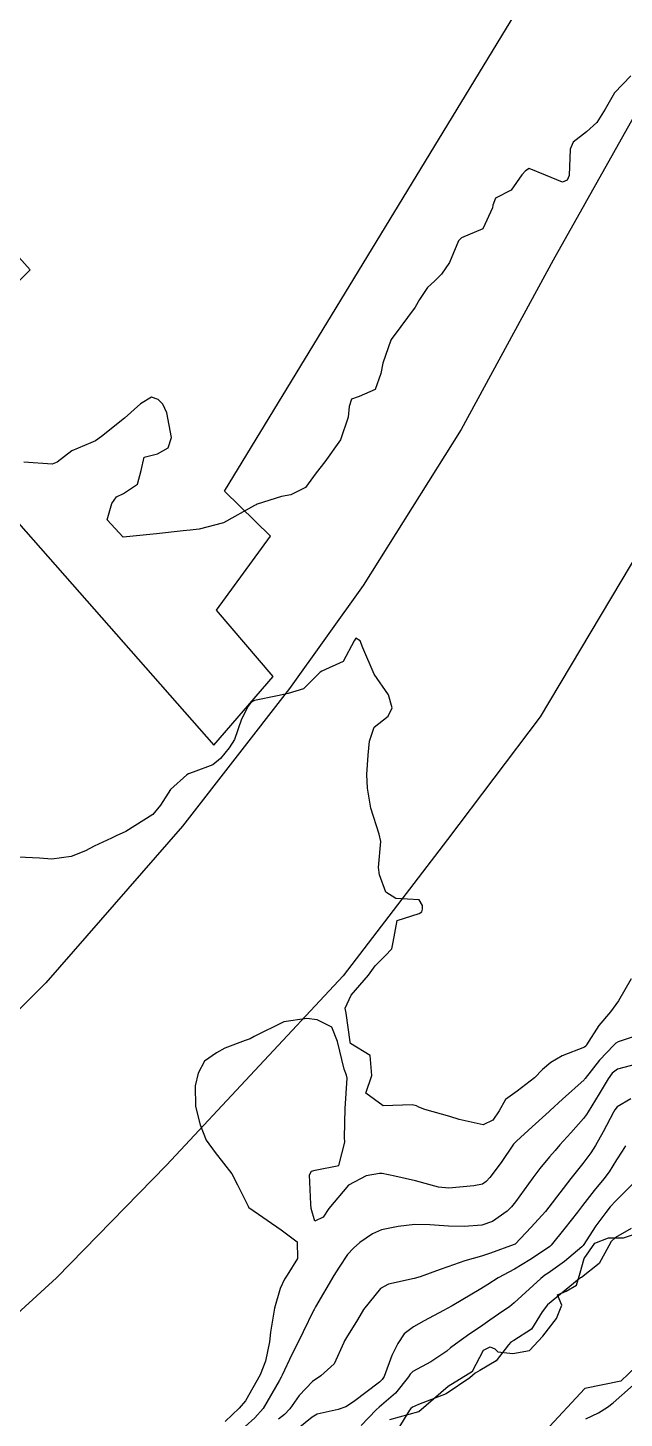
# Model space of a CAD drawing. Header units: metres. Extents: x 318500 to 325275, y 7408834 to 7428799.
# Drawn here: x 323636.2 to 323671.9, y 7420015.6 to 7420098.8 of the extents above; entities that cross this region are included whole.
import ezdxf

# ---------------------------------------------------------------- set-up
doc = ezdxf.new("R2010")
doc.units = ezdxf.units.M
doc.header["$MEASUREMENT"] = 0
for name, color, linetype in [('Curvas de Nivel 1m', 11, 'Continuous'), ('Curvas de Nivel 5m', 15, 'Continuous'), ('Edificações', 30, 'Continuous'), ('Hidrografia', 140, 'Continuous'), ('Vias Primárias', 230, 'Continuous')]:
    doc.layers.add(name, color=color, linetype=linetype)

msp = doc.modelspace()

# ---------------------------------------------------------------- linework, layer by layer
at = {"layer": 'Curvas de Nivel 1m', "flags": 128}
for points, elevation in [([(323672.32, 7420095.88), (323671.332, 7420094.867), (323670.788, 7420093.903), (323670.282, 7420093.101), (323669.658, 7420092.535), (323668.865, 7420091.924), (323668.69, 7420091.499), (323668.629, 7420089.926), (323668.513, 7420089.65), (323668.234, 7420089.522), (323667.216, 7420089.945), (323666.246, 7420090.346), (323666.011, 7420090.196), (323665.794, 7420089.967), (323665.154, 7420089.048), (323664.219, 7420088.561), (323664.06, 7420088.144), (323664.035, 7420087.992), (323663.469, 7420086.726), (323662.192, 7420086.187), (323662.006, 7420086.013), (323661.478, 7420084.713), (323661.003, 7420084.027), (323660.583, 7420083.605), (323660.148, 7420083.227), (323659.672, 7420082.512), (323659.427, 7420082.051), (323658.112, 7420080.278), (323658.016, 7420080.166), (323657.958, 7420080.072), (323657.476, 7420078.69), (323657.369, 7420078.077), (323657.017, 7420077.13), (323656.059, 7420076.699), (323655.618, 7420076.535), (323655.466, 7420076.099), (323655.409, 7420075.464), (323654.944, 7420074.106), (323654.01, 7420072.802), (323653.492, 7420072.128), (323652.858, 7420071.266), (323651.98, 7420070.823), (323651.422, 7420070.712), (323649.971, 7420070.255), (323649.912, 7420070.23), (323649.802, 7420070.173), (323647.959, 7420069.146), (323646.489, 7420068.756), (323645.955, 7420068.702), (323645.533, 7420068.656), (323643.952, 7420068.489), (323641.95, 7420068.28), (323640.986, 7420069.32), (323641.264, 7420070.291), (323641.553, 7420070.709), (323641.979, 7420070.899), (323642.801, 7420071.455), (323643.027, 7420072.265), (323643.205, 7420073.069), (323644.015, 7420073.279), (323644.637, 7420073.628), (323644.847, 7420074.242), (323644.573, 7420075.716), (323644.32, 7420076.247), (323644.054, 7420076.526), (323643.643, 7420076.67), (323642.982, 7420076.266), (323642.041, 7420075.401), (323640.652, 7420074.301), (323640.289, 7420074.043), (323640.024, 7420073.934), (323638.881, 7420073.457), (323638.007, 7420072.775), (323637.695, 7420072.644), (323636.006, 7420072.778)], 732), ([(323672.335, 7420041.869), (323671.587, 7420040.546), (323671.105, 7420039.887), (323670.406, 7420039.059), (323669.676, 7420037.908), (323669.624, 7420037.833), (323669.548, 7420037.777), (323668.205, 7420037.255), (323667.534, 7420036.85), (323667.037, 7420036.427), (323666.552, 7420035.945), (323665.512, 7420035.133), (323664.828, 7420034.645), (323664.439, 7420033.971), (323664.061, 7420033.404), (323663.487, 7420033.12), (323662.047, 7420033.446), (323661.494, 7420033.63), (323660.002, 7420034.032), (323659.647, 7420034.184), (323659.502, 7420034.257), (323659.229, 7420034.317), (323657.502, 7420034.264), (323656.46, 7420035.026), (323656.819, 7420036.071), (323656.732, 7420037.266), (323655.548, 7420037.99), (323655.525, 7420038.09), (323655.297, 7420039.815), (323655.231, 7420040.095), (323655.588, 7420040.892), (323656.628, 7420042.075), (323657.035, 7420042.642), (323657.618, 7420043.232), (323658.021, 7420043.659), (323658.112, 7420044.055), (323658.351, 7420045.345), (323659.656, 7420045.771), (323659.819, 7420045.876), (323659.862, 7420046.037), (323659.866, 7420046.241), (323659.665, 7420046.59), (323658.267, 7420046.662), (323657.665, 7420047.048), (323657.277, 7420048.074), (323657.232, 7420048.529), (323657.355, 7420050.074), (323657.268, 7420050.521), (323656.766, 7420052.08), (323656.568, 7420053.261), (323656.531, 7420054.082), (323656.615, 7420055.244), (323656.692, 7420056.081), (323656.968, 7420056.909), (323657.805, 7420057.571), (323658.034, 7420058.067), (323657.822, 7420058.846), (323656.962, 7420060.079), (323656.288, 7420061.661), (323656.119, 7420062.088), (323655.871, 7420062.233), (323655.761, 7420062.092), (323655.114, 7420060.839), (323653.842, 7420060.261), (323653.745, 7420060.218), (323653.663, 7420060.123), (323652.747, 7420059.215), (323651.822, 7420058.928), (323651.187, 7420058.789), (323649.815, 7420058.515), (323649.597, 7420058.389), (323649.428, 7420058.176), (323649.021, 7420057.4), (323648.607, 7420056.188), (323648.284, 7420055.69), (323647.773, 7420055.042), (323647.316, 7420054.655), (323646.132, 7420054.216), (323645.858, 7420054.12), (323645.758, 7420054.061), (323644.787, 7420053.191), (323644.177, 7420052.243), (323643.724, 7420051.686), (323642.113, 7420050.673), (323641.712, 7420050.494), (323641.563, 7420050.43), (323641.261, 7420050.284), (323640.208, 7420049.79), (323639.698, 7420049.528), (323638.831, 7420049.174), (323637.69, 7420049.021), (323636.948, 7420049.084), (323635.692, 7420049.13)], 731), ([(323672.652, 7420036.745), (323671.529, 7420036.447), (323671.194, 7420036.216), (323670.957, 7420035.886), (323670.43, 7420034.972), (323669.762, 7420033.897), (323669.658, 7420033.738), (323669.494, 7420033.497), (323668.739, 7420032.653), (323668.07, 7420031.921), (323667.792, 7420031.598), (323667.459, 7420031.201), (323666.88, 7420030.507), (323666.463, 7420029.945), (323665.425, 7420028.51), (323665.176, 7420028.208), (323664.918, 7420027.965), (323664.041, 7420027.343), (323663.407, 7420027.123), (323662.355, 7420027.047), (323661.406, 7420027.051), (323660.294, 7420027.14), (323659.407, 7420027.163), (323658.409, 7420027.046), (323657.402, 7420026.838), (323656.861, 7420026.605), (323656.118, 7420026.079), (323655.72, 7420025.75), (323655.379, 7420025.373), (323654.865, 7420024.6), (323654.56, 7420024.102), (323653.463, 7420022.24), (323653.397, 7420022.119), (323653.375, 7420022.084), (323653.338, 7420022.005), (323652.715, 7420020.73), (323652.424, 7420020.129), (323652.05, 7420019.382), (323651.47, 7420018.138), (323651.402, 7420018.016), (323651.277, 7420017.809), (323650.32, 7420016.154), (323649.827, 7420015.586), (323649.244, 7420015.072)], 729), ([(323672.31, 7420034.67), (323671.503, 7420034.206), (323671.358, 7420034.024), (323671.282, 7420033.882), (323670.673, 7420032.697), (323670.206, 7420031.893), (323669.917, 7420031.442), (323669.454, 7420030.812), (323669.04, 7420030.312), (323668.726, 7420029.911), (323667.423, 7420028.188), (323667.211, 7420027.933), (323666.359, 7420026.993), (323665.39, 7420025.982), (323665.349, 7420025.96), (323663.918, 7420025.439), (323663.379, 7420025.264), (323662.393, 7420024.977), (323661.369, 7420024.628), (323660.912, 7420024.472), (323659.715, 7420024.035), (323659.359, 7420023.921), (323657.825, 7420023.585), (323657.353, 7420023.322), (323656.322, 7420022.075), (323655.961, 7420021.45), (323655.315, 7420020.399), (323655.2, 7420020.204), (323655.156, 7420020.092), (323654.578, 7420018.814), (323653.774, 7420018.113), (323653.276, 7420017.768), (323652.475, 7420016.92), (323651.918, 7420016.133), (323651.597, 7420015.794), (323651.251, 7420015.515)], 728), ([(323672.005, 7420031.872), (323671.793, 7420031.547), (323671.457, 7420031.028), (323671.019, 7420030.312), (323670.7, 7420029.887), (323670.122, 7420029.204), (323669.424, 7420028.299), (323669.122, 7420027.904), (323668.374, 7420026.947), (323667.548, 7420025.928), (323667.469, 7420025.849), (323667.388, 7420025.793), (323666.275, 7420025.048), (323665.368, 7420024.493), (323665.019, 7420024.309), (323664.378, 7420023.97), (323663.762, 7420023.57), (323663.353, 7420023.308), (323661.631, 7420022.294), (323661.341, 7420022.133), (323661.106, 7420022.014), (323659.966, 7420021.394), (323659.325, 7420021.038), (323658.754, 7420020.61), (323658.381, 7420020.049), (323658.021, 7420019.331), (323657.56, 7420018.057), (323657.454, 7420017.883), (323657.277, 7420017.725), (323655.732, 7420016.551), (323655.262, 7420016.247), (323654.807, 7420016.097), (323653.564, 7420015.807), (323653.253, 7420015.635), (323652.417, 7420014.954)], 727), ([(323672.697, 7420029.861), (323671.427, 7420028.581), (323671.089, 7420028.218), (323670.822, 7420027.886), (323670.224, 7420027.075), (323669.46, 7420025.899), (323669.43, 7420025.859), (323669.389, 7420025.815), (323668.347, 7420024.944), (323667.365, 7420024.249), (323667.171, 7420024.124), (323666.929, 7420023.936), (323665.345, 7420022.465), (323665.065, 7420022.241), (323664.66, 7420021.967), (323663.876, 7420021.43), (323663.326, 7420021.041), (323662.697, 7420020.611), (323661.828, 7420020.002), (323661.536, 7420019.777), (323661.304, 7420019.585), (323660.365, 7420018.952), (323659.285, 7420018.374), (323659.115, 7420018.209), (323659.011, 7420018.043), (323658.244, 7420017.077), (323657.262, 7420016.221), (323657.086, 7420016.063), (323656.187, 7420015.135)], 726)]:
    msp.add_lwpolyline(points, dxfattribs=dict(at, elevation=elevation))
at = {"layer": 'Curvas de Nivel 5m', "flags": 128}
for points, elevation in [([(323672.885, 7420038.535), (323671.553, 7420038.09), (323671.428, 7420038.005), (323671.311, 7420037.884), (323670.449, 7420036.984), (323669.581, 7420035.899), (323669.554, 7420035.865), (323669.519, 7420035.816), (323668.241, 7420034.652), (323667.501, 7420033.986), (323667.438, 7420033.931), (323666.422, 7420033.01), (323665.473, 7420032.144), (323665.378, 7420032.054), (323665.307, 7420031.962), (323664.554, 7420030.868), (323663.879, 7420029.976), (323663.675, 7420029.74), (323663.436, 7420029.579), (323662.929, 7420029.482), (323661.433, 7420029.34), (323660.814, 7420029.4), (323659.437, 7420029.764), (323658.2, 7420030.052), (323657.442, 7420030.202), (323657.292, 7420030.212), (323656.488, 7420030.074), (323655.434, 7420029.508), (323654.251, 7420028.108), (323653.922, 7420027.603), (323653.408, 7420027.351), (323653.193, 7420028.122), (323653.175, 7420028.37), (323653.1, 7420030.123), (323653.208, 7420030.358), (323653.445, 7420030.421), (323654.848, 7420030.7), (323655.202, 7420032.094), (323655.195, 7420032.373), (323655.231, 7420034.094), (323655.343, 7420035.918), (323655.316, 7420036.093), (323655.165, 7420036.455), (323654.778, 7420038.102), (323654.43, 7420038.974), (323653.563, 7420039.41), (323652.932, 7420039.494), (323651.562, 7420039.292), (323649.791, 7420038.405), (323649.551, 7420038.261), (323649.241, 7420038.175), (323648.029, 7420037.707), (323647.538, 7420037.429), (323646.813, 7420036.925), (323646.434, 7420036.211), (323646.258, 7420035.464), (323646.285, 7420034.212), (323646.562, 7420033.126), (323646.909, 7420032.206), (323647.459, 7420031.463), (323648.45, 7420030.185), (323648.79, 7420029.539), (323649.421, 7420028.249), (323649.442, 7420028.192), (323649.461, 7420028.169), (323651.401, 7420026.843), (323652.361, 7420026.13), (323652.375, 7420025.13), (323651.759, 7420024.136), (323651.606, 7420023.889), (323651.352, 7420023.326), (323650.997, 7420022.145), (323650.758, 7420020.709), (323650.697, 7420020.149), (323650.466, 7420018.979), (323650.14, 7420018.157), (323649.264, 7420016.603), (323648.896, 7420016.175), (323648.059, 7420015.377)], 730), ([(323672.346, 7420026.926), (323671.398, 7420026.382), (323671.139, 7420026.138), (323671.003, 7420025.884), (323670.428, 7420024.836), (323669.361, 7420023.998), (323669.302, 7420023.96), (323669.228, 7420023.902), (323667.344, 7420022.351), (323667.018, 7420021.935), (323666.368, 7420020.901), (323665.314, 7420020.218), (323665.147, 7420020.127), (323664.992, 7420019.963), (323664.256, 7420019.01), (323663.287, 7420018.434), (323663.007, 7420018.262), (323662.688, 7420017.989), (323661.27, 7420017.021), (323659.612, 7420016.383), (323659.262, 7420016.232), (323659.158, 7420016.144), (323659.081, 7420016.042), (323658.385, 7420014.906)], 725), ([(323669.627, 7420015.523), (323670.375, 7420015.889), (323670.92, 7420016.227), (323671.266, 7420016.487), (323672.815, 7420017.857)], 725)]:
    msp.add_lwpolyline(points, dxfattribs=dict(at, elevation=elevation))
at = {"layer": 'Edificações'}
msp.add_lwpolyline([(323637.026, 7420130.445), (323623.282, 7420106.346), (323627.403, 7420097.952), (323627.806, 7420093.836), (323636.379, 7420084.274), (323628.946, 7420076.768), (323647.366, 7420055.839), (323650.921, 7420059.955), (323647.528, 7420063.91), (323650.76, 7420068.349), (323648.005, 7420071.038), (323667, 7420102.232), (323637.026, 7420130.445)], close=True, dxfattribs=at)
at = {"layer": 'Hidrografia'}
for points in [[(323657.904, 7420015.489), (323659.63, 7420015.967), (323661.388, 7420017.491), (323662.839, 7420018.39), (323663.511, 7420019.644), (323663.903, 7420019.832), (323664.178, 7420019.716), (323664.367, 7420019.542), (323665.266, 7420019.441), (323666.253, 7420019.629), (323667.05, 7420020.484), (323667.877, 7420021.527), (323668.196, 7420022.324), (323667.923, 7420022.955), (323668.46, 7420023.172), (323669.069, 7420023.535), (323669.286, 7420024.274), (323669.518, 7420025.129), (323670.157, 7420026.041), (323670.986, 7420026.366), (323671.871, 7420026.366), (323672.959, 7420026.729)], [(323673.099, 7420019.095), (323671.721, 7420017.784), (323669.568, 7420017.354), (323667.197, 7420014.786)]]:
    msp.add_lwpolyline(points, dxfattribs=at)
at = {"layer": 'Vias Primárias'}
for points in [[(323415.833, 7419583.302), (323419.047, 7419572.746), (323421.03, 7419562.086), (323421.351, 7419557.374), (323421.618, 7419546.016), (323420.655, 7419534.774), (323419.854, 7419529.552), (323419.495, 7419524.986, 0.238184), (323422.135, 7419522.665), (323425.333, 7419521.775), (323439.384, 7419519.04), (323447.038, 7419517.341, 0.392019), (323449.506, 7419518.783), (323449.894, 7419520.081), (323454.112, 7419536.783), (323456.933, 7419548.508), (323462.14, 7419572.405), (323463.204, 7419579.599, 0.075507), (323463.151, 7419593.445, 0), (323461.926, 7419601.304, 0.173993), (323443.828, 7419629.608, 0.279998), (323404.325, 7419640.182, 0.277838)], [(323934.92, 7420316.776, 0), (323936.242, 7420308.849)], [(323728.019, 7420213.466), (323726.156, 7420199.325), (323724.194, 7420185.89), (323722.081, 7420172.153), (323720.069, 7420159.023, -0.082777), (323715.644, 7420145.548, 0), (323709.04, 7420132.939), (323702.659, 7420122.146), (323696.32, 7420110.065), (323690.785, 7420099.697), (323682.335, 7420084.311), (323677.607, 7420075.496), (323671.716, 7420065.637), (323666.887, 7420057.537), (323661.353, 7420050.187), (323655.11, 7420042.034), (323644.549, 7420030.718), (323637.956, 7420023.973), (323627.844, 7420014.716, 0.061224)], [(323939.281, 7420278.615, 0), (323933.27, 7420270.921)], [(323840.737, 7420005.613, 0), (323839.679, 7420000.995, -0.226003)], [(323831.088, 7420001.787, 0), (323833.844, 7420008.443, 0.220888)]]:
    msp.add_lwpolyline(points, format="xyb", dxfattribs=at)
msp.add_lwpolyline([(323715.272, 7420216.628), (323713.617, 7420205.571), (323711.999, 7420193.613), (323710.044, 7420181.766), (323709.63, 7420177.427), (323708.389, 7420168.403), (323707.035, 7420160.99), (323705.361, 7420155.242), (323701.795, 7420148.46), (323697.54, 7420139.46), (323693.212, 7420132.392), (323687.251, 7420121.234), (323683.038, 7420113.034), (323678.255, 7420103.732), (323673.17, 7420094.66), (323667.664, 7420084.864), (323662.161, 7420074.73), (323656.315, 7420065.388), (323651.907, 7420059.228), (323645.492, 7420050.992), (323637.331, 7420041.619), (323630.61, 7420034.899)], dxfattribs=at)

doc.saveas('drawing.dxf')
